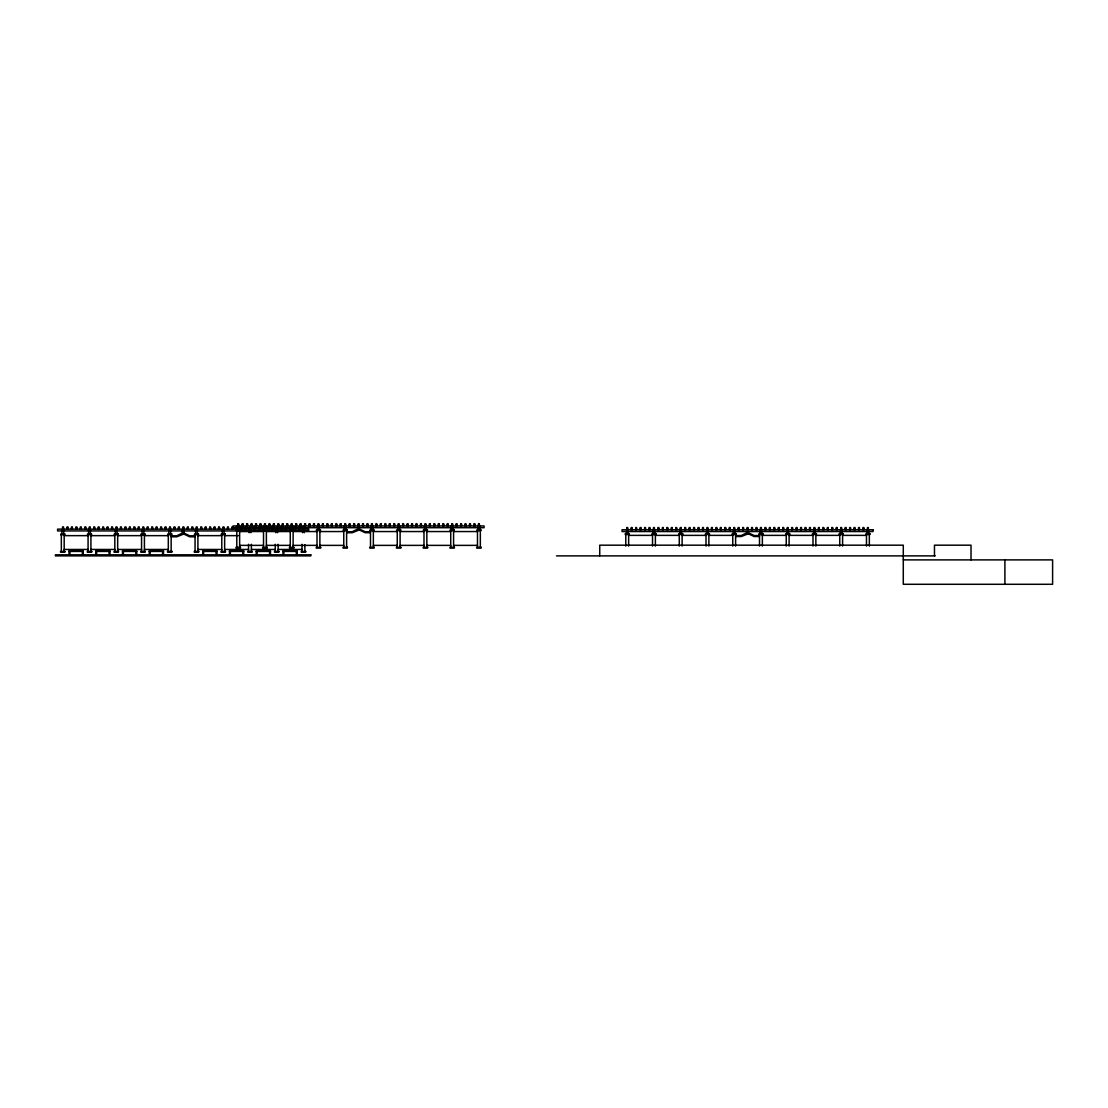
<?xml version="1.0" encoding="UTF-8"?>
<svg xmlns="http://www.w3.org/2000/svg" width="1108" height="1108" viewBox="0 0 1108 1108"><rect width="100%" height="100%" fill="white"/><g stroke="black" fill="none" stroke-linecap="round" stroke-linejoin="round"><path stroke-width="1.5" d="M182.391 533.045L176.795 535.801L171.158 535.801M195.05 536.798L189.703 536.798L183.817 534.042L176.795 536.798L171.158 536.798M357.842 528.959L352.247 531.715L346.61 531.715M370.501 532.713L365.155 532.713L359.269 529.943L352.247 532.713L346.61 532.713M759.506 536.535L754.16 536.535L748.274 533.779L741.252 536.535L735.615 536.535M237.763 524.596L238.649 524.596M242.223 524.596L243.109 524.596M246.682 524.596L247.569 524.596M251.128 524.596L252.028 524.596M255.588 524.596L256.488 524.596M260.048 524.596L260.934 524.596M264.507 524.596L265.394 524.596M268.967 524.596L269.853 524.596M273.427 524.596L274.313 524.596M277.873 524.596L278.773 524.596M282.332 524.596L283.233 524.596M286.792 524.596L287.678 524.596M291.252 524.596L292.138 524.596M295.711 524.596L296.598 524.596M300.171 524.596L301.057 524.596M304.617 524.596L305.517 524.596M309.077 524.596L309.977 524.596M313.536 524.596L314.423 524.596M317.996 524.596L318.882 524.596M322.456 524.596L323.342 524.596M326.915 524.596L327.802 524.596M331.361 524.596L332.262 524.596M335.821 524.596L336.721 524.596M340.281 524.596L341.167 524.596M344.74 524.596L345.627 524.596M349.2 524.596L350.086 524.596M353.66 524.596L354.546 524.596M358.106 524.596L359.006 524.596M362.565 524.596L363.466 524.596M367.025 524.596L367.911 524.596M371.485 524.596L372.371 524.596M375.944 524.596L376.831 524.596M380.404 524.596L381.291 524.596M384.85 524.596L385.75 524.596M389.31 524.596L390.21 524.596M393.769 524.596L394.656 524.596M398.229 524.596L399.115 524.596M402.689 524.596L403.575 524.596M407.148 524.596L408.035 524.596M411.594 524.596L412.495 524.596M416.054 524.596L416.954 524.596M420.514 524.596L421.4 524.596M424.973 524.596L425.86 524.596M429.433 524.596L430.32 524.596M433.893 524.596L434.779 524.596M438.339 524.596L439.239 524.596M442.798 524.596L443.699 524.596M447.258 524.596L448.144 524.596M451.718 524.596L452.604 524.596M456.177 524.596L457.064 524.596M460.637 524.596L461.524 524.596M465.083 524.596L465.983 524.596M469.543 524.596L470.443 524.596M474.002 524.596L474.889 524.596M478.462 524.596L479.349 524.596M232.846 526.909L231.96 526.909L231.96 529.139M237.306 526.909L236.419 526.909L236.419 529.139M264.05 526.909L263.164 526.909L263.164 529.139M290.795 526.909L289.908 526.909L289.908 529.139M233.04 527.713L484.071 527.713L484.071 525.94L233.04 525.94L232.846 529.139M62.574 527.796L63.475 527.796M67.034 527.796L67.92 527.796M71.494 527.796L72.38 527.796M75.953 527.796L76.84 527.796M80.399 527.796L81.3 527.796M84.859 527.796L85.759 527.796M89.319 527.796L90.219 527.796M93.778 527.796L94.665 527.796M98.238 527.796L99.124 527.796M102.698 527.796L103.584 527.796M107.144 527.796L108.044 527.796M111.603 527.796L112.504 527.796M116.063 527.796L116.963 527.796M120.523 527.796L121.409 527.796M124.982 527.796L125.869 527.796M129.442 527.796L130.328 527.796M133.888 527.796L134.788 527.796M138.348 527.796L139.248 527.796M142.807 527.796L143.708 527.796M147.267 527.796L148.153 527.796M151.727 527.796L152.613 527.796M156.186 527.796L157.073 527.796M160.632 527.796L161.533 527.796M165.092 527.796L165.992 527.796M169.552 527.796L170.452 527.796M174.011 527.796L174.898 527.796M178.471 527.796L179.357 527.796M182.931 527.796L183.817 527.796M187.377 527.796L188.277 527.796M191.836 527.796L192.737 527.796M196.296 527.796L197.196 527.796M200.756 527.796L201.642 527.796M205.215 527.796L206.102 527.796M209.675 527.796L210.562 527.796M214.135 527.796L215.021 527.796M218.581 527.796L219.481 527.796M223.04 527.796L223.941 527.796M227.5 527.796L228.387 527.796M231.96 527.796L232.846 527.796M240.879 527.796L241.766 527.796M245.325 527.796L246.225 527.796M249.785 527.796L250.685 527.796M254.244 527.796L255.131 527.796M258.704 527.796L259.591 527.796M263.164 527.796L264.05 527.796M267.624 527.796L268.51 527.796M272.069 527.796L272.97 527.796M276.529 527.796L277.429 527.796M280.989 527.796L281.875 527.796M285.448 527.796L286.335 527.796M289.908 527.796L290.795 527.796M294.368 527.796L295.254 527.796M298.814 527.796L299.714 527.796M303.273 527.796L304.174 527.796M626.768 528.419L627.654 528.419M631.228 528.419L632.114 528.419M635.687 528.419L636.574 528.419M640.133 528.419L641.033 528.419M644.593 528.419L645.493 528.419M649.053 528.419L649.939 528.419M653.512 528.419L654.399 528.419M657.972 528.419L658.858 528.419M662.432 528.419L663.318 528.419M666.878 528.419L667.778 528.419M671.337 528.419L672.237 528.419M675.797 528.419L676.683 528.419M680.257 528.419L681.143 528.419M684.716 528.419L685.603 528.419M689.176 528.419L690.062 528.419M693.622 528.419L694.522 528.419M698.082 528.419L698.982 528.419M702.541 528.419L703.428 528.419M707.001 528.419L707.887 528.419M711.461 528.419L712.347 528.419M715.92 528.419L716.807 528.419M720.366 528.419L721.266 528.419M724.826 528.419L725.726 528.419M729.286 528.419L730.172 528.419M733.745 528.419L734.632 528.419M738.205 528.419L739.091 528.419M742.665 528.419L743.551 528.419M747.111 528.419L748.011 528.419M751.57 528.419L752.47 528.419M756.03 528.419L756.916 528.419M760.49 528.419L761.376 528.419M764.949 528.419L765.836 528.419M769.409 528.419L770.295 528.419M773.855 528.419L774.755 528.419M778.315 528.419L779.215 528.419M782.774 528.419L783.661 528.419M787.234 528.419L788.12 528.419M791.694 528.419L792.58 528.419M796.153 528.419L797.04 528.419M800.599 528.419L801.5 528.419M805.059 528.419L805.959 528.419M809.519 528.419L810.405 528.419M813.978 528.419L814.865 528.419M818.438 528.419L819.324 528.419M822.898 528.419L823.784 528.419M827.344 528.419L828.244 528.419M831.803 528.419L832.704 528.419M836.263 528.419L837.149 528.419M840.723 528.419L841.609 528.419M845.182 528.419L846.069 528.419M849.642 528.419L850.529 528.419M854.088 528.419L854.988 528.419M858.548 528.419L859.448 528.419M863.007 528.419L863.894 528.419M867.467 528.419L868.353 528.419M239.633 531.549L263.524 531.549M266.377 531.549L290.268 531.549M293.121 531.549L317.013 531.549M319.866 531.549L343.757 531.549M373.354 531.549L397.246 531.549M400.099 531.549L423.99 531.549M426.843 531.549L450.734 531.549M453.587 531.549L477.479 531.549M370.501 531.715L365.155 531.715L359.269 528.959M628.638 535.372L652.529 535.372M655.382 535.372L679.273 535.372M682.126 535.372L706.018 535.372M708.871 535.372L732.762 535.372M762.359 535.372L786.251 535.372M789.104 535.372L812.995 535.372M815.848 535.372L839.739 535.372M842.592 535.372L866.484 535.372M735.615 535.538L741.252 535.538L746.847 532.782L746.847 533.779M759.506 535.538L754.16 535.538L748.274 532.782L748.274 533.779M64.181 535.649L88.072 535.649M90.925 535.649L114.817 535.649M117.67 535.649L141.561 535.649M144.414 535.649L168.305 535.649M195.05 535.801L189.703 535.801L183.817 533.045M197.903 535.649L221.794 535.649M224.647 535.649L238.303 535.649M239.633 545.371L263.524 545.371M266.377 545.371L290.268 545.371M293.121 545.371L317.013 545.371M319.866 545.371L343.757 545.371M373.354 545.371L397.246 545.371M400.099 545.371L423.99 545.371M426.843 545.371L450.734 545.371M453.587 545.371L477.479 545.371M64.181 549.457L88.072 549.457M90.925 549.457L114.817 549.457M117.67 549.457L141.561 549.457M144.414 549.457L168.305 549.457M197.903 549.457L221.794 549.457M224.647 549.457L248.538 549.457M251.391 549.457L275.283 549.457M278.136 549.457L302.027 549.457M69.001 551.424L83.252 551.424M95.745 551.424L109.997 551.424M122.489 551.424L136.741 551.424M149.234 551.424L163.485 551.424M202.722 551.424L216.974 551.424M229.467 551.424L243.718 551.424M256.211 551.424L270.463 551.424M282.956 551.424L297.207 551.424M556.493 555.884L935.194 555.884M903.283 559.886L1052.6 559.886L1052.6 584.29L903.283 584.29L903.283 545.178L599.733 545.178L599.733 555.884M1004.901 559.886L1004.901 584.29M971.024 559.886L971.024 545.178L934.473 545.178L934.473 555.884M869.337 534.485L869.337 546.106M868.81 531.092L868.81 533.779M868.353 529.763L868.353 527.533L867.467 527.533L867.467 529.763M867.024 531.092L867.024 533.779M866.484 534.485L866.484 546.106M863.894 529.763L863.894 527.533L863.007 527.533L863.007 529.763M859.448 529.763L859.448 527.533L858.548 527.533L858.548 529.763M854.988 529.763L854.988 527.533L854.088 527.533L854.088 529.763M850.529 529.763L850.529 527.533L849.642 527.533L849.642 529.763M846.069 529.763L846.069 527.533L845.182 527.533L845.182 529.763M842.592 534.485L842.592 546.106M842.066 531.092L842.066 533.779M841.609 529.763L841.609 527.533L840.723 527.533L840.723 529.763M840.28 531.092L840.28 533.779M839.739 534.485L839.739 546.106M837.149 529.763L837.149 527.533L836.263 527.533L836.263 529.763M832.704 529.763L832.704 527.533L831.803 527.533L831.803 529.763M828.244 529.763L828.244 527.533L827.344 527.533L827.344 529.763M823.784 529.763L823.784 527.533L822.898 527.533L822.898 529.763M819.324 529.763L819.324 527.533L818.438 527.533L818.438 529.763M815.848 534.485L815.848 546.106M815.308 531.092L815.308 533.779M814.865 529.763L814.865 527.533L813.978 527.533L813.978 529.763M813.535 531.092L813.535 533.779M812.995 534.485L812.995 546.106M810.405 529.763L810.405 527.533L809.519 527.533L809.519 529.763M805.959 529.763L805.959 527.533L805.059 527.533L805.059 529.763M801.5 529.763L801.5 527.533L800.599 527.533L800.599 529.763M797.04 529.763L797.04 527.533L796.153 527.533L796.153 529.763M792.58 529.763L792.58 527.533L791.694 527.533L791.694 529.763M789.104 534.485L789.104 546.106M788.564 531.092L788.564 533.779M788.12 529.763L788.12 527.533L787.234 527.533L787.234 529.763M786.791 531.092L786.791 533.779M786.251 534.485L786.251 546.106M783.661 529.763L783.661 527.533L782.774 527.533L782.774 529.763M779.215 529.763L779.215 527.533L778.315 527.533L778.315 529.763M774.755 529.763L774.755 527.533L773.855 527.533L773.855 529.763M770.295 529.763L770.295 527.533L769.409 527.533L769.409 529.763M765.836 529.763L765.836 527.533L764.949 527.533L764.949 529.763M762.359 534.485L762.359 546.106M761.819 531.092L761.819 533.779M761.376 529.763L761.376 527.533L760.49 527.533L760.49 529.763M760.046 531.092L760.046 533.779M759.506 534.485L759.506 546.106M756.916 529.763L756.916 527.533L756.03 527.533L756.03 529.763M752.47 529.763L752.47 527.533L751.57 527.533L751.57 529.763M748.011 529.763L748.011 527.533L747.111 527.533L747.111 529.763M743.551 529.763L743.551 527.533L742.665 527.533L742.665 529.763M739.091 529.763L739.091 527.533L738.205 527.533L738.205 529.763M735.615 534.485L735.615 546.106M735.075 531.092L735.075 533.779M734.632 529.763L734.632 527.533L733.745 527.533L733.745 529.763M733.302 531.092L733.302 533.779M732.762 534.485L732.762 546.106M730.172 529.763L730.172 527.533L729.286 527.533L729.286 529.763M725.726 529.763L725.726 527.533L724.826 527.533L724.826 529.763M721.266 529.763L721.266 527.533L720.366 527.533L720.366 529.763M716.807 529.763L716.807 527.533L715.92 527.533L715.92 529.763M712.347 529.763L712.347 527.533L711.461 527.533L711.461 529.763M708.871 534.485L708.871 546.106M708.331 531.092L708.331 533.779M707.887 529.763L707.887 527.533L707.001 527.533L707.001 529.763M706.558 531.092L706.558 533.779M706.018 534.485L706.018 546.106M703.428 529.763L703.428 527.533L702.541 527.533L702.541 529.763M698.982 529.763L698.982 527.533L698.082 527.533L698.082 529.763M694.522 529.763L694.522 527.533L693.622 527.533L693.622 529.763M690.062 529.763L690.062 527.533L689.176 527.533L689.176 529.763M685.603 529.763L685.603 527.533L684.716 527.533L684.716 529.763M682.126 534.485L682.126 546.106M681.586 531.092L681.586 533.779M681.143 529.763L681.143 527.533L680.257 527.533L680.257 529.763M679.813 531.092L679.813 533.779M679.273 534.485L679.273 546.106M676.683 529.763L676.683 527.533L675.797 527.533L675.797 529.763M672.237 529.763L672.237 527.533L671.337 527.533L671.337 529.763M667.778 529.763L667.778 527.533L666.878 527.533L666.878 529.763M663.318 529.763L663.318 527.533L662.432 527.533L662.432 529.763M658.858 529.763L658.858 527.533L657.972 527.533L657.972 529.763M655.382 534.485L655.382 546.106M654.842 531.092L654.842 533.779M654.399 529.763L654.399 527.533L653.512 527.533L653.512 529.763M653.069 531.092L653.069 533.779M652.529 534.485L652.529 546.106M649.939 529.763L649.939 527.533L649.053 527.533L649.053 529.763M645.493 529.763L645.493 527.533L644.593 527.533L644.593 529.763M641.033 529.763L641.033 527.533L640.133 527.533L640.133 529.763M636.574 529.763L636.574 527.533L635.687 527.533L635.687 529.763M632.114 529.763L632.114 527.533L631.228 527.533L631.228 529.763M628.638 534.485L628.638 546.106M628.097 531.092L628.097 533.779M627.654 529.763L627.654 527.533L626.768 527.533L626.768 529.763M626.325 531.092L626.325 533.779M625.785 534.485L625.785 546.106M480.332 530.663L480.332 547.338M479.792 525.94L479.792 529.943M479.349 525.94L479.349 523.71L478.462 523.71L478.462 525.94M478.019 525.94L478.019 529.943M477.479 530.663L477.479 547.338M474.889 525.94L474.889 523.71L474.002 523.71L474.002 525.94M470.443 525.94L470.443 523.71L469.543 523.71L469.543 525.94M465.983 525.94L465.983 523.71L465.083 523.71L465.083 525.94M461.524 525.94L461.524 523.71L460.637 523.71L460.637 525.94M457.064 525.94L457.064 523.71L456.177 523.71L456.177 525.94M453.587 530.663L453.587 547.338M453.047 525.94L453.047 529.943M452.604 525.94L452.604 523.71L451.718 523.71L451.718 525.94M451.275 525.94L451.275 529.943M450.734 530.663L450.734 547.338M448.144 525.94L448.144 523.71L447.258 523.71L447.258 525.94M443.699 525.94L443.699 523.71L442.798 523.71L442.798 525.94M439.239 525.94L439.239 523.71L438.339 523.71L438.339 525.94M434.779 525.94L434.779 523.71L433.893 523.71L433.893 525.94M430.32 525.94L430.32 523.71L429.433 523.71L429.433 525.94M426.843 530.663L426.843 547.338M426.303 525.94L426.303 529.943M425.86 525.94L425.86 523.71L424.973 523.71L424.973 525.94M424.53 525.94L424.53 529.943M423.99 530.663L423.99 547.338M421.4 525.94L421.4 523.71L420.514 523.71L420.514 525.94M416.954 525.94L416.954 523.71L416.054 523.71L416.054 525.94M412.495 525.94L412.495 523.71L411.594 523.71L411.594 525.94M408.035 525.94L408.035 523.71L407.148 523.71L407.148 525.94M403.575 525.94L403.575 523.71L402.689 523.71L402.689 525.94M400.099 530.663L400.099 547.338M399.559 525.94L399.559 529.943M399.115 525.94L399.115 523.71L398.229 523.71L398.229 525.94M397.786 525.94L397.786 529.943M397.246 530.663L397.246 547.338M394.656 525.94L394.656 523.71L393.769 523.71L393.769 525.94M390.21 525.94L390.21 523.71L389.31 523.71L389.31 525.94M385.75 525.94L385.75 523.71L384.85 523.71L384.85 525.94M381.291 525.94L381.291 523.71L380.404 523.71L380.404 525.94M376.831 525.94L376.831 523.71L375.944 523.71L375.944 525.94M373.354 530.663L373.354 547.338M372.814 525.94L372.814 529.943M372.371 525.94L372.371 523.71L371.485 523.71L371.485 525.94M371.041 525.94L371.041 529.943M370.501 530.663L370.501 547.338M367.911 525.94L367.911 523.71L367.025 523.71L367.025 525.94M363.466 525.94L363.466 523.71L362.565 523.71L362.565 525.94M359.269 525.94L359.269 529.943M359.006 525.94L359.006 523.71L358.106 523.71L358.106 525.94M357.842 525.94L357.842 529.943M354.546 525.94L354.546 523.71L353.66 523.71L353.66 525.94M350.086 525.94L350.086 523.71L349.2 523.71L349.2 525.94M346.61 530.663L346.61 547.338M346.07 525.94L346.07 529.943M345.627 525.94L345.627 523.71L344.74 523.71L344.74 525.94M344.297 525.94L344.297 529.943M343.757 530.663L343.757 547.338M341.167 525.94L341.167 523.71L340.281 523.71L340.281 525.94M336.721 525.94L336.721 523.71L335.821 523.71L335.821 525.94M332.262 525.94L332.262 523.71L331.361 523.71L331.361 525.94M327.802 525.94L327.802 523.71L326.915 523.71L326.915 525.94M323.342 525.94L323.342 523.71L322.456 523.71L322.456 525.94M319.866 530.663L319.866 547.338M319.326 525.94L319.326 529.943M318.882 525.94L318.882 523.71L317.996 523.71L317.996 525.94M317.553 525.94L317.553 529.943M317.013 530.663L317.013 547.338M314.423 525.94L314.423 523.71L313.536 523.71L313.536 525.94M309.977 525.94L309.977 523.71L309.077 523.71L309.077 525.94M305.517 525.94L305.517 523.71L304.617 523.71L304.617 525.94M304.88 544.693L304.88 551.424M304.174 529.139L304.174 526.909L303.273 526.909L303.273 529.139M304.34 532.699L304.34 530.026L302.567 530.026L302.567 532.699M302.027 544.277L302.027 551.424M301.057 525.94L301.057 523.71L300.171 523.71L300.171 525.94M299.714 529.139L299.714 526.909L298.814 526.909L298.814 529.139M297.207 554.817L297.207 550.801L282.956 550.801L282.956 554.817M296.598 525.94L296.598 523.71L295.711 523.71L295.711 525.94M296.321 550.801L296.321 554.817M295.254 529.139L295.254 526.909L294.368 526.909L294.368 529.139M293.121 530.663L293.121 547.338M292.581 525.94L292.581 529.943M292.138 525.94L292.138 523.71L291.252 523.71L291.252 525.94M290.808 525.94L290.808 529.943M290.268 530.663L290.268 547.338M287.678 525.94L287.678 523.71L286.792 523.71L286.792 525.94M286.335 529.139L286.335 526.909L285.448 526.909L285.448 529.139M283.842 550.801L283.842 554.817M283.233 525.94L283.233 523.71L282.332 523.71L282.332 525.94M281.875 529.139L281.875 526.909L280.989 526.909L280.989 529.139M278.773 525.94L278.773 523.71L277.873 523.71L277.873 525.94M278.136 544.277L278.136 551.424M277.429 529.139L277.429 526.909L276.529 526.909L276.529 529.139M277.596 532.699L277.596 530.026L275.823 530.026L275.823 532.699M275.283 544.277L275.283 551.424M274.313 525.94L274.313 523.71L273.427 523.71L273.427 525.94M272.97 529.139L272.97 526.909L272.069 526.909L272.069 529.139M270.463 554.817L270.463 550.801L256.211 550.801L256.211 554.817M269.853 525.94L269.853 523.71L268.967 523.71L268.967 525.94M269.576 550.801L269.576 554.817M268.51 529.139L268.51 526.909L267.624 526.909L267.624 529.139M266.377 530.663L266.377 547.338M265.837 525.94L265.837 529.943M265.394 525.94L265.394 523.71L264.507 523.71L264.507 525.94M264.064 525.94L264.064 529.943M263.524 530.663L263.524 547.338M260.934 525.94L260.934 523.71L260.048 523.71L260.048 525.94M259.591 529.139L259.591 526.909L258.704 526.909L258.704 529.139M257.098 550.801L257.098 554.817M256.488 525.94L256.488 523.71L255.588 523.71L255.588 525.94M255.131 529.139L255.131 526.909L254.244 526.909L254.244 529.139M252.028 525.94L252.028 523.71L251.128 523.71L251.128 525.94M251.391 544.277L251.391 551.424M250.851 532.699L250.851 530.026L249.078 530.026L249.078 532.699M250.685 529.139L250.685 526.909L249.785 526.909L249.785 529.139M248.538 544.277L248.538 551.424M247.569 525.94L247.569 523.71L246.682 523.71L246.682 525.94M246.225 529.139L246.225 526.909L245.325 526.909L245.325 529.139M243.718 554.817L243.718 550.801L229.467 550.801L229.467 554.817M243.109 525.94L243.109 523.71L242.223 523.71L242.223 525.94M242.832 550.801L242.832 554.817M241.766 529.139L241.766 526.909L240.879 526.909L240.879 529.139M239.633 530.663L239.633 547.338M239.093 525.94L239.093 529.943M238.649 525.94L238.649 523.71L237.763 523.71L237.763 525.94M237.32 525.94L237.32 529.943M236.78 530.663L236.78 547.338M230.353 550.801L230.353 554.817M228.387 529.139L228.387 526.909L227.5 526.909L227.5 529.139M224.647 534.749L224.647 551.424M224.107 534.042L224.107 530.026L222.334 530.026L222.334 534.042M223.941 529.139L223.941 526.909L223.04 526.909L223.04 529.139M221.794 534.749L221.794 551.424M219.481 529.139L219.481 526.909L218.581 526.909L218.581 529.139M216.974 554.817L216.974 550.801L202.722 550.801L202.722 554.817M216.088 550.801L216.088 554.817M215.021 529.139L215.021 526.909L214.135 526.909L214.135 529.139M210.562 529.139L210.562 526.909L209.675 526.909L209.675 529.139M206.102 529.139L206.102 526.909L205.215 526.909L205.215 529.139M203.609 550.801L203.609 554.817M201.642 529.139L201.642 526.909L200.756 526.909L200.756 529.139M197.903 534.749L197.903 551.424M197.363 534.042L197.363 530.026L195.59 530.026L195.59 534.042M197.196 529.139L197.196 526.909L196.296 526.909L196.296 529.139M195.05 534.749L195.05 551.424M192.737 529.139L192.737 526.909L191.836 526.909L191.836 529.139M188.277 529.139L188.277 526.909L187.377 526.909L187.377 529.139M183.817 529.139L183.817 526.909L182.931 526.909L182.931 529.139M183.817 534.042L183.817 530.026L182.391 530.026L182.391 534.042M179.357 529.139L179.357 526.909L178.471 526.909L178.471 529.139M174.898 529.139L174.898 526.909L174.011 526.909L174.011 529.139M171.158 534.749L171.158 551.424M170.618 534.042L170.618 530.026L168.845 530.026L168.845 534.042M170.452 529.139L170.452 526.909L169.552 526.909L169.552 529.139M168.305 534.749L168.305 551.424M165.992 529.139L165.992 526.909L165.092 526.909L165.092 529.139M163.485 554.817L163.485 550.801L149.234 550.801L149.234 554.817M162.599 550.801L162.599 554.817M161.533 529.139L161.533 526.909L160.632 526.909L160.632 529.139M157.073 529.139L157.073 526.909L156.186 526.909L156.186 529.139M152.613 529.139L152.613 526.909L151.727 526.909L151.727 529.139M150.12 550.801L150.12 554.817M148.153 529.139L148.153 526.909L147.267 526.909L147.267 529.139M144.414 534.749L144.414 551.424M143.874 534.042L143.874 530.026L142.101 530.026L142.101 534.042M143.708 529.139L143.708 526.909L142.807 526.909L142.807 529.139M141.561 534.749L141.561 551.424M139.248 529.139L139.248 526.909L138.348 526.909L138.348 529.139M136.741 554.817L136.741 550.801L122.489 550.801L122.489 554.817M135.855 550.801L135.855 554.817M134.788 529.139L134.788 526.909L133.888 526.909L133.888 529.139M130.328 529.139L130.328 526.909L129.442 526.909L129.442 529.139M125.869 529.139L125.869 526.909L124.982 526.909L124.982 529.139M123.376 550.801L123.376 554.817M121.409 529.139L121.409 526.909L120.523 526.909L120.523 529.139M117.67 534.749L117.67 551.424M116.963 529.139L116.963 526.909L116.063 526.909L116.063 529.139M117.129 534.042L117.129 530.026L115.357 530.026L115.357 534.042M114.817 534.749L114.817 551.424M112.504 529.139L112.504 526.909L111.603 526.909L111.603 529.139M109.997 554.817L109.997 550.801L95.745 550.801L95.745 554.817M109.11 550.801L109.11 554.817M108.044 529.139L108.044 526.909L107.144 526.909L107.144 529.139M103.584 529.139L103.584 526.909L102.698 526.909L102.698 529.139M99.124 529.139L99.124 526.909L98.238 526.909L98.238 529.139M96.631 550.801L96.631 554.817M94.665 529.139L94.665 526.909L93.778 526.909L93.778 529.139M90.925 534.749L90.925 551.424M90.219 529.139L90.219 526.909L89.319 526.909L89.319 529.139M90.385 534.042L90.385 530.026L88.612 530.026L88.612 534.042M88.072 534.749L88.072 551.424M85.759 529.139L85.759 526.909L84.859 526.909L84.859 529.139M83.252 554.817L83.252 550.801L69.001 550.801L69.001 554.817M82.366 550.801L82.366 554.817M81.3 529.139L81.3 526.909L80.399 526.909L80.399 529.139M76.84 529.139L76.84 526.909L75.953 526.909L75.953 529.139M72.38 529.139L72.38 526.909L71.494 526.909L71.494 529.139M69.887 550.801L69.887 554.817M67.92 529.139L67.92 526.909L67.034 526.909L67.034 529.139M64.181 534.749L64.181 551.424M63.641 534.042L63.641 530.026L61.868 530.026L61.868 534.042M63.475 529.139L63.475 526.909L62.574 526.909L62.574 529.139M61.328 534.749L61.328 551.424M308.62 529.139L57.588 529.139L57.588 530.926L308.62 530.926L308.62 529.139M873.076 529.763L622.045 529.763L622.045 531.549L873.076 531.549L873.076 529.763M240.214 529.943L236.198 529.943L236.198 530.663L240.214 530.663L240.214 529.943M266.959 529.943L262.942 529.943L262.942 530.663L266.959 530.663L266.959 529.943M293.703 529.943L289.687 529.943L289.687 530.663L293.703 530.663L293.703 529.943M320.447 529.943L316.431 529.943L316.431 530.663L320.447 530.663L320.447 529.943M347.192 529.943L343.175 529.943L343.175 530.663L347.192 530.663L347.192 529.943M373.936 529.943L369.92 529.943L369.92 530.663L373.936 530.663L373.936 529.943M400.68 529.943L396.664 529.943L396.664 530.663L400.68 530.663L400.68 529.943M427.425 529.943L423.408 529.943L423.408 530.663L427.425 530.663L427.425 529.943M454.169 529.943L450.153 529.943L450.153 530.663L454.169 530.663L454.169 529.943M480.914 529.943L476.897 529.943L476.897 530.663L480.914 530.663L480.914 529.943M629.219 533.779L625.203 533.779L625.203 534.485L629.219 534.485L629.219 533.779M655.964 533.779L651.947 533.779L651.947 534.485L655.964 534.485L655.964 533.779M682.708 533.779L678.692 533.779L678.692 534.485L682.708 534.485L682.708 533.779M709.452 533.779L705.436 533.779L705.436 534.485L709.452 534.485L709.452 533.779M736.197 533.779L732.18 533.779L732.18 534.485L736.197 534.485L736.197 533.779M762.941 533.779L758.925 533.779L758.925 534.485L762.941 534.485L762.941 533.779M789.685 533.779L785.669 533.779L785.669 534.485L789.685 534.485L789.685 533.779M816.43 533.779L812.413 533.779L812.413 534.485L816.43 534.485L816.43 533.779M843.174 533.779L839.158 533.779L839.158 534.485L843.174 534.485L843.174 533.779M869.918 533.779L865.902 533.779L865.902 534.485L869.918 534.485L869.918 533.779M64.763 534.042L60.746 534.042L60.746 534.749L64.763 534.749L64.763 534.042M91.507 534.042L87.49 534.042L87.49 534.749L91.507 534.749L91.507 534.042M118.251 534.042L114.235 534.042L114.235 534.749L118.251 534.749L118.251 534.042M144.996 534.042L140.979 534.042L140.979 534.749L144.996 534.749L144.996 534.042M171.74 534.042L167.724 534.042L167.724 534.749L171.74 534.749L171.74 534.042M198.484 534.042L194.468 534.042L194.468 534.749L198.484 534.749L198.484 534.042M225.229 534.042L221.212 534.042L221.212 534.749L225.229 534.749L225.229 534.042M240.436 547.338L235.976 547.338L235.976 548.044L240.436 548.044L240.436 547.338M267.18 547.338L262.721 547.338L262.721 548.044L267.18 548.044L267.18 547.338M293.925 547.338L289.465 547.338L289.465 548.044L293.925 548.044L293.925 547.338M320.669 547.338L316.209 547.338L316.209 548.044L320.669 548.044L320.669 547.338M347.413 547.338L342.954 547.338L342.954 548.044L347.413 548.044L347.413 547.338M374.158 547.338L369.698 547.338L369.698 548.044L374.158 548.044L374.158 547.338M400.902 547.338L396.442 547.338L396.442 548.044L400.902 548.044L400.902 547.338M427.646 547.338L423.187 547.338L423.187 548.044L427.646 548.044L427.646 547.338M454.391 547.338L449.931 547.338L449.931 548.044L454.391 548.044L454.391 547.338M481.135 547.338L476.675 547.338L476.675 548.044L481.135 548.044L481.135 547.338M64.984 551.424L60.525 551.424L60.525 552.13L64.984 552.13L64.984 551.424M91.729 551.424L87.269 551.424L87.269 552.13L91.729 552.13L91.729 551.424M118.473 551.424L114.013 551.424L114.013 552.13L118.473 552.13L118.473 551.424M145.217 551.424L140.758 551.424L140.758 552.13L145.217 552.13L145.217 551.424M171.962 551.424L167.502 551.424L167.502 552.13L171.962 552.13L171.962 551.424M198.706 551.424L194.246 551.424L194.246 552.13L198.706 552.13L198.706 551.424M225.45 551.424L220.991 551.424L220.991 552.13L225.45 552.13L225.45 551.424M252.195 551.424L247.735 551.424L247.735 552.13L252.195 552.13L252.195 551.424M278.939 551.424L274.479 551.424L274.479 552.13L278.939 552.13L278.939 551.424M305.683 551.424L301.224 551.424L301.224 552.13L305.683 552.13L305.683 551.424M310.808 554.817L55.4 554.817L55.4 555.884L310.808 555.884L310.808 554.817"/></g></svg>
